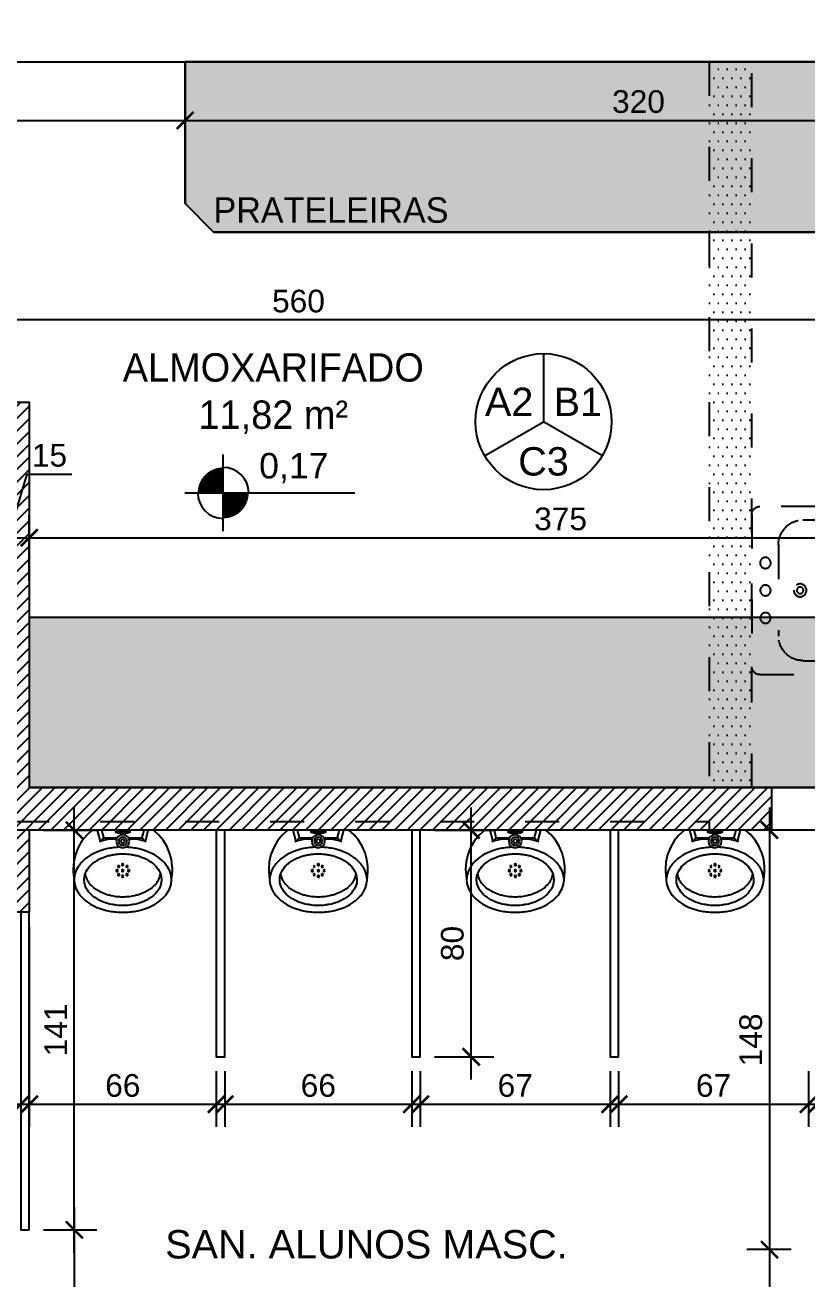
# Model space of a CAD drawing. Header units: millimetres. Extents: x 175 to 8625, y 306 to 3276.
# Drawn here: x 6196.6 to 6472.6, y 1021.3 to 1463.6 of the extents above; entities that cross this region are included whole.
import ezdxf
from ezdxf.enums import TextEntityAlignment as Align

# ---------------------------------------------------------------- set-up
doc = ezdxf.new("R2010")
doc.units = ezdxf.units.MM
doc.linetypes.add('ACAD_ISO03W100', pattern=[30, 12, -18])
doc.linetypes.add('MICTÓRIO - PLANTA$0$CONTINU', pattern=[0])
for name, color, linetype in [('construir', 10, 'Continuous'), ('COTA', 8, 'Continuous'), ('demolir', 40, 'ACAD_ISO03W100'), ('HACHURA', 8, 'Continuous'), ('LAYOUT', 7, 'Continuous'), ('LEGENDA', 7, 'Continuous'), ('PAREDE', 5, 'Continuous'), ('Texto', 7, 'Continuous')]:
    doc.layers.add(name, color=color, linetype=linetype)
doc.styles.add('ARIAL', font='Arial.ttf')
doc.dimstyles.new('COTA 50', dxfattribs={"dimscale": 0.5, "dimtxt": 16, "dimasz": 12, "dimexe": 16, "dimexo": 10, "dimgap": 5, "dimtad": 1, "dimrnd": 0.5, "dimtxsty": 'ARIAL', "dimblk": 'ARCHTICK', "dimcen": 2.5, "dimdle": 16, "dimclrd": 8, "dimclre": 8, "dimclrt": 7, "dimadec": 0, "dimazin": 0, "dimtfac": 1, "dimtmove": 1, "dimatfit": 3, "dimfxl": 1, "dimarcsym": 0})

# ---------------------------------------------------------------- blocks, each defined once
blk = doc.blocks.new('PIA15')
for p, q in [((-26.85, 4.15), (-26.85, 23.72)), ((-24.05, 26.52), (29.7, 26.52)), ((32.5, 23.72), (32.5, 4.15)), ((-13.24, 17.14), (18.89, 17.14)), ((-22.03, 8.58), (-22.03, 8.58)), ((-22.03, 4.23), (-22.03, 8.58)), ((27.6, 8.58), (27.6, 4.23))]:
    blk.add_line(p, q)
blk.add_lwpolyline([(-26.85, 4.15, 0.194066), (-17.81, -16.14, 0.194066), (2.78, -24.48, 0.194406), (23.43, -16.17, 0.194406), (32.5, 4.15)], format="xyb")
for centre, radius in [((-6.9, 21.72), 1.91), ((2.78, 21.72), 1.87), ((12.51, 21.72), 1.87), ((2.75, 9.48), 2.25), ((2.75, 9.48), 1.16)]:
    blk.add_circle(centre, radius)
for centre, radius, start, end in [((-24.05, 23.72), 2.8, 90, 180), ((29.7, 23.72), 2.8, 0, 90), ((-13.36, 8.47), 8.67, 89.1871, 179.2714), ((18.86, 8.47), 8.67, 0.7286, 90.8129), ((2.78, 5.26), 24.84, 182.3832, 226.1916), ((2.78, 5.26), 24.84, 313.8084, 357.6168), ((2.78, 5.26), 24.84, 226.1916, 270), ((2.78, 5.26), 24.84, 270, 313.8084)]:
    blk.add_arc(centre, radius, start, end)
blk = doc.blocks.new('_ArchTick')
at = {"layer": 'Texto', "color": 0, "const_width": 0.15}
blk.add_lwpolyline([(-0.5, -0.5), (0.5, 0.5)], dxfattribs=at)
blk = doc.blocks.new('*D51')
at = {"layer": 'COTA', "color": 8, "lineweight": -2, "transparency": 16777216}
for p, q in [((6573.13, 1385.6), (6573.13, 1351.6)), ((6013.13, 1364.6), (6013.13, 1351.6)), ((6581.13, 1359.6), (6005.13, 1359.6))]:
    blk.add_line(p, q, dxfattribs=at)
at = {"layer": 'Defpoints', "color": 0, "lineweight": -3, "transparency": 16777216}
for p in [(6573.13, 1390.6), (6013.13, 1369.6), (6013.13, 1359.6)]:
    blk.add_point(p, dxfattribs=at)
at = {"layer": 'COTA', "color": 8, "lineweight": -2, "transparency": 16777216, "xscale": 6, "yscale": 6, "zscale": 6, "rotation": 180}
blk.add_blockref('_ArchTick', (6013.13, 1359.6), dxfattribs=at)
at = {"layer": 'COTA', "color": 8, "lineweight": -2, "transparency": 16777216, "xscale": 6, "yscale": 6, "zscale": 6}
blk.add_blockref('_ArchTick', (6573.13, 1359.6), dxfattribs=at)
at = {"layer": 'COTA', "color": 7, "lineweight": -2, "transparency": 16777216, "insert": (6293.13, 1366.19), "char_height": 8, "attachment_point": 5, "style": 'ARIAL'}
blk.add_mtext('560', dxfattribs=at)
blk = doc.blocks.new('*D55')
at = {"layer": 'COTA', "color": 8, "lineweight": -2, "transparency": 16777216}
for p, q in [((5933.13, 1090.6), (5933.13, 1074.88)), ((6195.13, 1090.6), (6195.13, 1074.88)), ((5925.13, 1082.88), (6203.13, 1082.88))]:
    blk.add_line(p, q, dxfattribs=at)
at = {"layer": 'Defpoints', "color": 0, "lineweight": -3, "transparency": 16777216}
for p in [(5933.13, 1095.6), (6195.13, 1095.6), (6195.13, 1082.88)]:
    blk.add_point(p, dxfattribs=at)
at = {"layer": 'COTA', "color": 8, "lineweight": -2, "transparency": 16777216, "xscale": 6, "yscale": 6, "zscale": 6, "rotation": 180}
blk.add_blockref('_ArchTick', (5933.13, 1082.88), dxfattribs=at)
at = {"layer": 'COTA', "color": 8, "lineweight": -2, "transparency": 16777216, "xscale": 6, "yscale": 6, "zscale": 6}
blk.add_blockref('_ArchTick', (6195.13, 1082.88), dxfattribs=at)
at = {"layer": 'COTA', "color": 7, "lineweight": -2, "transparency": 16777216, "insert": (6064.13, 1089.47), "char_height": 8, "attachment_point": 5, "style": 'ARIAL'}
blk.add_mtext('262', dxfattribs=at)
blk = doc.blocks.new('*D57')
at = {"layer": 'COTA', "color": 8, "lineweight": -2, "transparency": 16777216}
for p, q in [((6214, 1030.6), (6214, 1187.6)), ((6203.13, 1179.6), (6222, 1179.6)), ((6203.13, 1038.6), (6222, 1038.6))]:
    blk.add_line(p, q, dxfattribs=at)
at = {"layer": 'Defpoints', "color": 0, "lineweight": -3, "transparency": 16777216}
for p in [(6198.13, 1179.6), (6214, 1179.6), (6198.13, 1038.6)]:
    blk.add_point(p, dxfattribs=at)
at = {"layer": 'COTA', "color": 8, "lineweight": -2, "transparency": 16777216, "xscale": 6, "yscale": 6, "zscale": 6}
for p, rotation in [((6214, 1179.6), 90), ((6214, 1038.6), 270)]:
    blk.add_blockref('_ArchTick', p, dxfattribs=dict(at, rotation=rotation))
at = {"layer": 'COTA', "color": 7, "lineweight": -2, "transparency": 16777216, "insert": (6207.48, 1109.1), "char_height": 8, "attachment_point": 5, "rotation": 90, "style": 'ARIAL'}
blk.add_mtext('141', dxfattribs=at)
blk = doc.blocks.new('*D58')
at = {"layer": 'COTA', "color": 8, "lineweight": -2, "transparency": 16777216}
for p, q in [((6214, 1046.6), (6214, 930.6)), ((6203.13, 1038.6), (6222, 1038.6)), ((6209, 938.6), (6206, 938.6))]:
    blk.add_line(p, q, dxfattribs=at)
at = {"layer": 'Defpoints', "color": 0, "lineweight": -3, "transparency": 16777216}
for p in [(6198.13, 1038.6), (6214, 938.6), (6214, 938.6)]:
    blk.add_point(p, dxfattribs=at)
at = {"layer": 'COTA', "color": 8, "lineweight": -2, "transparency": 16777216, "xscale": 6, "yscale": 6, "zscale": 6}
for p, rotation in [((6214, 1038.6), 90), ((6214, 938.6), 270)]:
    blk.add_blockref('_ArchTick', p, dxfattribs=dict(at, rotation=rotation))
at = {"layer": 'COTA', "color": 7, "lineweight": -2, "transparency": 16777216, "insert": (6207.42, 988.6), "char_height": 8, "attachment_point": 5, "rotation": 90, "style": 'ARIAL'}
blk.add_mtext('100', dxfattribs=at)
blk = doc.blocks.new('*D64')
at = {"layer": 'COTA', "color": 8, "lineweight": -2, "transparency": 16777216}
for p, q in [((6198.13, 1145.6), (6198.13, 1074.88)), ((6264.13, 1094.6), (6264.13, 1074.88)), ((6190.13, 1082.88), (6272.13, 1082.88))]:
    blk.add_line(p, q, dxfattribs=at)
at = {"layer": 'Defpoints', "color": 0, "lineweight": -3, "transparency": 16777216}
for p in [(6198.13, 1150.6), (6264.13, 1099.6), (6264.13, 1082.88)]:
    blk.add_point(p, dxfattribs=at)
at = {"layer": 'COTA', "color": 8, "lineweight": -2, "transparency": 16777216, "xscale": 6, "yscale": 6, "zscale": 6, "rotation": 180}
blk.add_blockref('_ArchTick', (6198.13, 1082.88), dxfattribs=at)
at = {"layer": 'COTA', "color": 8, "lineweight": -2, "transparency": 16777216, "xscale": 6, "yscale": 6, "zscale": 6}
blk.add_blockref('_ArchTick', (6264.13, 1082.88), dxfattribs=at)
at = {"layer": 'COTA', "color": 7, "lineweight": -2, "transparency": 16777216, "insert": (6231.13, 1089.47), "char_height": 8, "attachment_point": 5, "style": 'ARIAL'}
blk.add_mtext('66', dxfattribs=at)
blk = doc.blocks.new('*D65')
at = {"layer": 'COTA', "color": 8, "lineweight": -2, "transparency": 16777216}
for p, q in [((6267.13, 1094.6), (6267.13, 1074.88)), ((6333.13, 1094.6), (6333.13, 1074.88)), ((6259.13, 1082.88), (6341.13, 1082.88))]:
    blk.add_line(p, q, dxfattribs=at)
at = {"layer": 'Defpoints', "color": 0, "lineweight": -3, "transparency": 16777216}
for p in [(6267.13, 1099.6), (6333.13, 1099.6), (6333.13, 1082.88)]:
    blk.add_point(p, dxfattribs=at)
at = {"layer": 'COTA', "color": 8, "lineweight": -2, "transparency": 16777216, "xscale": 6, "yscale": 6, "zscale": 6, "rotation": 180}
blk.add_blockref('_ArchTick', (6267.13, 1082.88), dxfattribs=at)
at = {"layer": 'COTA', "color": 8, "lineweight": -2, "transparency": 16777216, "xscale": 6, "yscale": 6, "zscale": 6}
blk.add_blockref('_ArchTick', (6333.13, 1082.88), dxfattribs=at)
at = {"layer": 'COTA', "color": 7, "lineweight": -2, "transparency": 16777216, "insert": (6300.13, 1089.47), "char_height": 8, "attachment_point": 5, "style": 'ARIAL'}
blk.add_mtext('66', dxfattribs=at)
blk = doc.blocks.new('*D66')
at = {"layer": 'COTA', "color": 8, "lineweight": -2, "transparency": 16777216}
for p, q in [((6406.13, 1094.6), (6406.13, 1074.88)), ((6473.13, 1094.6), (6473.13, 1074.88)), ((6398.13, 1082.88), (6481.13, 1082.88))]:
    blk.add_line(p, q, dxfattribs=at)
at = {"layer": 'Defpoints', "color": 0, "lineweight": -3, "transparency": 16777216}
for p in [(6406.13, 1099.6), (6473.13, 1099.6), (6473.13, 1082.88)]:
    blk.add_point(p, dxfattribs=at)
at = {"layer": 'COTA', "color": 8, "lineweight": -2, "transparency": 16777216, "xscale": 6, "yscale": 6, "zscale": 6, "rotation": 180}
blk.add_blockref('_ArchTick', (6406.13, 1082.88), dxfattribs=at)
at = {"layer": 'COTA', "color": 8, "lineweight": -2, "transparency": 16777216, "xscale": 6, "yscale": 6, "zscale": 6}
blk.add_blockref('_ArchTick', (6473.13, 1082.88), dxfattribs=at)
at = {"layer": 'COTA', "color": 7, "lineweight": -2, "transparency": 16777216, "insert": (6439.63, 1089.47), "char_height": 8, "attachment_point": 5, "style": 'ARIAL'}
blk.add_mtext('67', dxfattribs=at)
blk = doc.blocks.new('*D67')
at = {"layer": 'COTA', "color": 8, "lineweight": -2, "transparency": 16777216}
for p, q in [((6476.13, 1102.1), (6476.13, 1074.88)), ((6573.13, 1102.1), (6573.13, 1074.88)), ((6468.13, 1082.88), (6581.13, 1082.88))]:
    blk.add_line(p, q, dxfattribs=at)
at = {"layer": 'Defpoints', "color": 0, "lineweight": -3, "transparency": 16777216}
for p in [(6476.13, 1107.1), (6573.13, 1107.1), (6573.13, 1082.88)]:
    blk.add_point(p, dxfattribs=at)
at = {"layer": 'COTA', "color": 8, "lineweight": -2, "transparency": 16777216, "xscale": 6, "yscale": 6, "zscale": 6, "rotation": 180}
blk.add_blockref('_ArchTick', (6476.13, 1082.88), dxfattribs=at)
at = {"layer": 'COTA', "color": 8, "lineweight": -2, "transparency": 16777216, "xscale": 6, "yscale": 6, "zscale": 6}
blk.add_blockref('_ArchTick', (6573.13, 1082.88), dxfattribs=at)
at = {"layer": 'COTA', "color": 7, "lineweight": -2, "transparency": 16777216, "insert": (6510.05, 1089.47), "char_height": 8, "attachment_point": 5, "style": 'ARIAL'}
blk.add_mtext('97', dxfattribs=at)
blk = doc.blocks.new('A$C1DFB60F3')
at = {"layer": 'Texto', "color": 0, "linetype": 'ByBlock'}
for p, q in [((0, -13.5), (0, 13.5)), ((-13.5, 0), (46.5, 0))]:
    blk.add_line(p, q, dxfattribs=at)
at = {"layer": 'Texto', "color": 0, "linetype": 'ByBlock', "const_width": 9}
for points in [[(-4.5, 0, -0.414214), (0, 4.5, -0.618034)], [(0, -4.5, 0.414214), (4.5, 0, 0.618034)]]:
    blk.add_lwpolyline(points, format="xyb", dxfattribs=at)
at = {"layer": 'Texto', "color": 0, "linetype": 'ByBlock'}
for start, end in [(0, 90), (180, 270)]:
    blk.add_arc((0, 0), 9, start, end, dxfattribs=at)
at = {"layer": 'Texto', "color": 0, "linetype": 'ByBlock', "style": 'ARIAL'}
blk.add_attdef('0,00', (12.7, 5.1), '', height=9, dxfattribs=at)
blk = doc.blocks.new('PIZZA')
at = {"layer": 'Texto'}
for points in [[(0, 12), (0, 0)], [(-10.39, -6), (0, 0)], [(10.39, -6), (0, 0)]]:
    blk.add_lwpolyline(points, dxfattribs=at)
blk.add_circle((0, 0), 12, dxfattribs=at)
at = {"layer": 'Texto', "style": 'ARIAL'}
for tag, p in [('A1', (-6.06, 3.5)), ('B1', (6.06, 3.5)), ('C1', (0, -7))]:
    blk.add_attdef(tag, text='', height=5, dxfattribs=at).set_placement(p, align=Align.MIDDLE_CENTER)
blk = doc.blocks.new('*D196')
at = {"layer": 'COTA', "color": 8, "lineweight": -2, "transparency": 16777216}
for p, q in [((6013.13, 1445.6), (6013.13, 1421.98)), ((6253.13, 1445.6), (6253.13, 1421.98)), ((6005.13, 1429.98), (6261.13, 1429.98))]:
    blk.add_line(p, q, dxfattribs=at)
at = {"layer": 'Defpoints', "color": 0, "lineweight": -3, "transparency": 16777216}
for p in [(6013.13, 1450.6), (6253.13, 1450.6), (6253.13, 1429.98)]:
    blk.add_point(p, dxfattribs=at)
at = {"layer": 'COTA', "color": 8, "lineweight": -2, "transparency": 16777216, "xscale": 6, "yscale": 6, "zscale": 6, "rotation": 180}
blk.add_blockref('_ArchTick', (6013.13, 1429.98), dxfattribs=at)
at = {"layer": 'COTA', "color": 8, "lineweight": -2, "transparency": 16777216, "xscale": 6, "yscale": 6, "zscale": 6}
blk.add_blockref('_ArchTick', (6253.13, 1429.98), dxfattribs=at)
at = {"layer": 'COTA', "color": 7, "lineweight": -2, "transparency": 16777216, "insert": (6133.13, 1436.56), "char_height": 8, "attachment_point": 5, "style": 'ARIAL'}
blk.add_mtext('240', dxfattribs=at)
blk = doc.blocks.new('*D197')
at = {"layer": 'COTA', "color": 8, "lineweight": -2, "transparency": 16777216}
for p, q in [((6253.13, 1445.6), (6253.13, 1421.98)), ((6245.13, 1429.98), (6581.13, 1429.98)), ((6573.13, 1430.6), (6573.13, 1421.98))]:
    blk.add_line(p, q, dxfattribs=at)
at = {"layer": 'Defpoints', "color": 0, "lineweight": -3, "transparency": 16777216}
for p in [(6253.13, 1450.6), (6573.13, 1435.6), (6573.13, 1429.98)]:
    blk.add_point(p, dxfattribs=at)
at = {"layer": 'COTA', "color": 8, "lineweight": -2, "transparency": 16777216, "xscale": 6, "yscale": 6, "zscale": 6, "rotation": 180}
blk.add_blockref('_ArchTick', (6253.13, 1429.98), dxfattribs=at)
at = {"layer": 'COTA', "color": 8, "lineweight": -2, "transparency": 16777216, "xscale": 6, "yscale": 6, "zscale": 6}
blk.add_blockref('_ArchTick', (6573.13, 1429.98), dxfattribs=at)
at = {"layer": 'COTA', "color": 7, "lineweight": -2, "transparency": 16777216, "insert": (6413.13, 1436.57), "char_height": 8, "attachment_point": 5, "style": 'ARIAL'}
blk.add_mtext('320', dxfattribs=at)
blk = doc.blocks.new('*D201')
at = {"layer": 'COTA', "color": 8, "lineweight": -2, "transparency": 16777216}
for p, q in [((6190.63, 1282.76), (6197.36, 1305.18)), ((6197.36, 1305.18), (6213.13, 1305.18)), ((6198.13, 1267.6), (6198.13, 1290.76)), ((6175.13, 1282.76), (6206.13, 1282.76)), ((6183.13, 1278.77), (6183.13, 1274.76))]:
    blk.add_line(p, q, dxfattribs=at)
at = {"layer": 'Defpoints', "color": 0, "lineweight": -3, "transparency": 16777216}
for p in [(6183.13, 1283.77), (6198.13, 1282.76), (6198.13, 1262.6)]:
    blk.add_point(p, dxfattribs=at)
at = {"layer": 'COTA', "color": 8, "lineweight": -2, "transparency": 16777216, "xscale": 6, "yscale": 6, "zscale": 6, "rotation": 180}
blk.add_blockref('_ArchTick', (6183.13, 1282.76), dxfattribs=at)
at = {"layer": 'COTA', "color": 8, "lineweight": -2, "transparency": 16777216, "xscale": 6, "yscale": 6, "zscale": 6}
blk.add_blockref('_ArchTick', (6198.13, 1282.76), dxfattribs=at)
at = {"layer": 'COTA', "color": 7, "lineweight": -2, "transparency": 16777216, "insert": (6205.24, 1311.77), "char_height": 8, "attachment_point": 5, "style": 'ARIAL'}
blk.add_mtext('15', dxfattribs=at)
blk = doc.blocks.new('*D202')
at = {"layer": 'COTA', "color": 8, "lineweight": -2, "transparency": 16777216}
for p, q in [((6198.13, 1267.6), (6198.13, 1290.76)), ((6573.13, 1277.57), (6573.13, 1290.76)), ((6190.13, 1282.76), (6581.13, 1282.76))]:
    blk.add_line(p, q, dxfattribs=at)
at = {"layer": 'Defpoints', "color": 0, "lineweight": -3, "transparency": 16777216}
for p in [(6573.13, 1282.76), (6573.13, 1272.57), (6198.13, 1262.6)]:
    blk.add_point(p, dxfattribs=at)
at = {"layer": 'COTA', "color": 8, "lineweight": -2, "transparency": 16777216, "xscale": 6, "yscale": 6, "zscale": 6, "rotation": 180}
blk.add_blockref('_ArchTick', (6198.13, 1282.76), dxfattribs=at)
at = {"layer": 'COTA', "color": 8, "lineweight": -2, "transparency": 16777216, "xscale": 6, "yscale": 6, "zscale": 6}
blk.add_blockref('_ArchTick', (6573.13, 1282.76), dxfattribs=at)
at = {"layer": 'COTA', "color": 7, "lineweight": -2, "transparency": 16777216, "insert": (6385.63, 1289.35), "char_height": 8, "attachment_point": 5, "style": 'ARIAL'}
blk.add_mtext('375', dxfattribs=at)
blk = doc.blocks.new('*D210')
at = {"layer": 'COTA', "color": 8, "lineweight": -2, "transparency": 16777216}
for p, q in [((6354.06, 1091.6), (6354.06, 1187.6)), ((6341.15, 1179.6), (6362.06, 1179.6)), ((6341.15, 1099.6), (6362.06, 1099.6))]:
    blk.add_line(p, q, dxfattribs=at)
at = {"layer": 'Defpoints', "color": 0, "lineweight": -3, "transparency": 16777216}
for p in [(6336.15, 1179.6), (6354.06, 1179.6), (6336.15, 1099.6)]:
    blk.add_point(p, dxfattribs=at)
at = {"layer": 'COTA', "color": 8, "lineweight": -2, "transparency": 16777216, "xscale": 6, "yscale": 6, "zscale": 6}
for p, rotation in [((6354.06, 1179.6), 90), ((6354.06, 1099.6), 270)]:
    blk.add_blockref('_ArchTick', p, dxfattribs=dict(at, rotation=rotation))
at = {"layer": 'COTA', "color": 7, "lineweight": -2, "transparency": 16777216, "insert": (6347.47, 1139.6), "char_height": 8, "attachment_point": 5, "rotation": 90, "style": 'ARIAL'}
blk.add_mtext('80', dxfattribs=at)
blk = doc.blocks.new('*D211')
at = {"layer": 'COTA', "color": 8, "lineweight": -2, "transparency": 16777216}
for p, q in [((6459.36, 1187.6), (6459.36, 1023.6)), ((6467.03, 1179.6), (6451.36, 1179.6)), ((6467.03, 1031.6), (6451.36, 1031.6))]:
    blk.add_line(p, q, dxfattribs=at)
at = {"layer": 'Defpoints', "color": 0, "lineweight": -3, "transparency": 16777216}
for p in [(6472.03, 1179.6), (6459.36, 1031.6), (6472.03, 1031.6)]:
    blk.add_point(p, dxfattribs=at)
at = {"layer": 'COTA', "color": 8, "lineweight": -2, "transparency": 16777216, "xscale": 6, "yscale": 6, "zscale": 6}
for p, rotation in [((6459.36, 1179.6), 90), ((6459.36, 1031.6), 270)]:
    blk.add_blockref('_ArchTick', p, dxfattribs=dict(at, rotation=rotation))
at = {"layer": 'COTA', "color": 7, "lineweight": -2, "transparency": 16777216, "insert": (6452.78, 1105.6), "char_height": 8, "attachment_point": 5, "rotation": 90, "style": 'ARIAL'}
blk.add_mtext('148', dxfattribs=at)
blk = doc.blocks.new('*D212')
at = {"layer": 'COTA', "color": 8, "lineweight": -2, "transparency": 16777216}
for p, q in [((6459.36, 1039.6), (6459.36, 930.6)), ((6467.03, 1031.6), (6451.36, 1031.6)), ((6454.36, 938.6), (6451.36, 938.6))]:
    blk.add_line(p, q, dxfattribs=at)
at = {"layer": 'Defpoints', "color": 0, "lineweight": -3, "transparency": 16777216}
for p in [(6472.03, 1031.6), (6459.36, 938.6), (6459.36, 938.6)]:
    blk.add_point(p, dxfattribs=at)
at = {"layer": 'COTA', "color": 8, "lineweight": -2, "transparency": 16777216, "xscale": 6, "yscale": 6, "zscale": 6}
for p, rotation in [((6459.36, 1031.6), 90), ((6459.36, 938.6), 270)]:
    blk.add_blockref('_ArchTick', p, dxfattribs=dict(at, rotation=rotation))
at = {"layer": 'COTA', "color": 7, "lineweight": -2, "transparency": 16777216, "insert": (6452.78, 985.1), "char_height": 8, "attachment_point": 5, "rotation": 90, "style": 'ARIAL'}
blk.add_mtext('93', dxfattribs=at)
blk = doc.blocks.new('MICTÓRIO - PLANTA')
at = {"linetype": 'MICTÓRIO - PLANTA$0$CONTINU'}
blk.add_lwpolyline([(15.75, 6.12), (16.72, 8.58), (17.32, 11.16), (17.52, 13.8), (17.51, 14.18), (17.48, 14.56), (17.09, 18.84), (16.54, 20.61), (15.79, 22.03, 0.029425), (15.09, 23.02), (14.68, 23.47), (13.98, 24.17), (13.24, 24.82), (12.46, 25.42), (11.39, 26.11), (10.28, 26.72), (9.12, 27.25), (8.03, 27.66), (6.91, 28.03), (5.78, 28.33, 0.020461), (3.56, 28.75, 0.015735), (2.45, 28.88, 0.017734), (0, 29, 0.017734), (-2.45, 28.88, 0.015737), (-3.56, 28.75, 0.02046), (-5.78, 28.33), (-6.91, 28.03), (-8.03, 27.66), (-9.12, 27.25), (-10.28, 26.72), (-11.39, 26.11), (-12.46, 25.42), (-13.24, 24.82), (-13.98, 24.17), (-14.68, 23.47), (-15.09, 23.02, 0.029412), (-15.79, 22.03), (-16.54, 20.61), (-17.02, 19.08), (-17.22, 17.5), (-17.48, 14.56, 0.025489), (-17.52, 13.7, 0.025506), (-17.46, 12.84), (-17.18, 10.37), (-16.52, 7.98), (-15.53, 5.69), (-14.22, 3.58), (-12.64, 1.67), (-10.79, 0), (10.79, 0), (12.75, 1.78), (14.41, 3.84)], format="xyb", close=True, dxfattribs=at)
for points in [[(-3.89, 26.23, -0.015078), (-2.41, 26.47), (-1.67, 26.54)], [(-1.67, 26.54, -0.012772), (-0.56, 26.6)], [(0.56, 26.6, -0.012771), (1.67, 26.54)], [(1.67, 26.54), (2.41, 26.47, -0.015079), (3.89, 26.23)], [(-6.11, 25.64, -0.018626), (-4.64, 26.07), (-3.89, 26.23)], [(-5.54, 22.8, -0.016259), (-4.07, 23.18), (-3.33, 23.33)], [(-3.33, 23.33, -0.015642), (-2.22, 23.49)], [(-2.22, 23.49, -0.013175), (-1.11, 23.58)], [(-1.11, 23.58, -0.014052), (0, 23.61)], [(0, 23.61, -0.014052), (1.11, 23.58)], [(1.11, 23.58, -0.013175), (2.22, 23.49)], [(2.22, 23.49, -0.015643), (3.33, 23.33)], [(3.33, 23.33), (4.07, 23.18, -0.016262), (5.54, 22.8)], [(3.89, 26.23), (4.64, 26.07, -0.018626), (6.11, 25.64)], [(10.56, 23.26), (10.95, 22.93, -0.020792), (11.67, 22.21)], [(-12.78, 20.67), (-12.47, 21.1, 0.021616), (-11.83, 21.93)], [(-12.75, 17.12, -0.050002), (-12.2, 18.19)], [(-12.2, 18.19, -0.02971), (-11.49, 19.15), (-11.09, 19.59)], [(11.09, 19.59), (11.49, 19.15, -0.029703), (12.2, 18.19)], [(12.2, 18.19, -0.04999), (12.75, 17.12)], [(-15.79, 12.96, 0.029418), (-15.09, 11.97), (-14.68, 11.52)], [(-10.56, 11.73), (-10.95, 12.06, -0.02081), (-11.67, 12.78)], [(-3.89, 8.76), (-4.64, 8.92, -0.018631), (-6.11, 9.35)], [(6.11, 9.35, -0.018631), (4.64, 8.92), (3.89, 8.76)], [(11.67, 12.78, -0.020792), (10.95, 12.06), (10.56, 11.73)], [(14.68, 11.52), (15.09, 11.97, 0.029431), (15.79, 12.96)], [(-5.78, 6.66, 0.020455), (-3.56, 6.24)], [(-1.67, 8.45), (-2.41, 8.52, -0.015079), (-3.89, 8.76)], [(-3.56, 6.24, 0.015739), (-2.45, 6.11)], [(-2.45, 6.11, 0.010834), (-0.96, 6.02)], [(-0.56, 8.39, -0.013893), (-1.67, 8.45)], [(0, 4.62, 1), (0, 3.23)], [(0, 3.23, 1), (0, 4.62)], [(1.67, 8.45, -0.013893), (0.56, 8.39)], [(0.96, 6.02, 0.010835), (2.45, 6.11)], [(3.89, 8.76, -0.01508), (2.41, 8.52), (1.67, 8.45)], [(2.45, 6.11, 0.015738), (3.56, 6.24)], [(3.56, 6.24, 0.020456), (5.78, 6.66)], [(-7.27, 3.53, 0.103805), (-7.65, 3.87)], [(-7.06, 3.07, 0.103794), (-7.27, 3.53)], [(-7.06, 3.07, 0.171066), (-6.91, 2.83)], [(-6.91, 2.83, 0.171026), (-6.66, 2.74)], [(-6.74, 2.71, 0.16594), (-6.8, 2.62)], [(-6.66, 2.74, 0.165884), (-6.74, 2.71)], [(6.64, 2.74, 0.171026), (6.91, 2.83)], [(6.74, 2.71, 0.165857), (6.64, 2.74)], [(6.8, 2.62, 0.16918), (6.74, 2.71)], [(6.91, 2.83, 0.171059), (7.06, 3.07)], [(7.27, 3.53, 0.103814), (7.06, 3.07)], [(7.65, 3.87, 0.103795), (7.27, 3.53)]]:
    blk.add_lwpolyline(points, format="xyb", dxfattribs=at)
for points in [[(-0.56, 26.6), (0, 26.61)], [(0, 26.61), (0.56, 26.6)], [(-11.83, 21.93), (-11.67, 22.21)], [(-11.67, 22.21), (-11.34, 22.6), (-10.96, 22.94), (-10.56, 23.26)], [(-10.56, 23.26), (-9.84, 23.79), (-9.1, 24.27), (-8.33, 24.71)], [(-8.87, 21.33), (-7.8, 21.91), (-6.69, 22.4), (-5.54, 22.8)], [(-8.33, 24.71), (-7.61, 25.06), (-6.87, 25.37), (-6.11, 25.64)], [(5.54, 22.8), (6.69, 22.4), (7.8, 21.91), (8.87, 21.33)], [(6.11, 25.64), (6.87, 25.37), (7.61, 25.06), (8.33, 24.71)], [(8.33, 24.71), (9.11, 24.28), (9.85, 23.79), (10.56, 23.26)], [(11.67, 22.21), (12.08, 21.73), (12.44, 21.21), (12.78, 20.67)], [(-13.63, 17.49), (-13.55, 18.61), (-13.27, 19.68), (-12.78, 20.67)], [(-11.09, 19.59), (-10.4, 20.24), (-9.66, 20.82), (-8.87, 21.33)], [(8.87, 21.33), (9.66, 20.82), (10.4, 20.24), (11.09, 19.59)], [(12.78, 20.67), (13.25, 19.67), (13.54, 18.6), (13.63, 17.49)], [(-17.22, 17.5), (-17.02, 15.91), (-16.54, 14.38), (-15.79, 12.96)], [(-12.78, 14.32), (-13.25, 15.32), (-13.53, 16.39), (-13.63, 17.49)], [(-13.2, 15.2), (-13.12, 15.85), (-12.97, 16.49), (-12.75, 17.12)], [(-11.67, 12.78), (-12.08, 13.26), (-12.44, 13.78), (-12.78, 14.32)], [(-2.07, 14.62), (-2.23, 14.58), (-2.35, 14.46), (-2.4, 14.29)], [(-2.4, 14.29), (-2.35, 14.13), (-2.23, 14.01), (-2.07, 13.96)], [(-1.74, 14.29), (-1.78, 14.46), (-1.9, 14.58), (-2.07, 14.62)], [(-2.07, 13.96), (-1.9, 14.01), (-1.78, 14.13), (-1.74, 14.29)], [(-1.46, 16.08), (-1.63, 16.04), (-1.75, 15.92), (-1.79, 15.75)], [(-1.79, 15.75), (-1.75, 15.59), (-1.63, 15.47), (-1.46, 15.42)], [(-1.13, 15.75), (-1.18, 15.92), (-1.29, 16.04), (-1.46, 16.08)], [(-1.46, 15.42), (-1.29, 15.47), (-1.18, 15.59), (-1.13, 15.75)], [(0, 16.69), (-0.17, 16.64), (-0.29, 16.52), (-0.33, 16.36)], [(-0.33, 16.36), (-0.29, 16.19), (-0.17, 16.07), (0, 16.03)], [(0, 14.62), (-0.17, 14.58), (-0.29, 14.46), (-0.33, 14.29)], [(-0.33, 14.29), (-0.29, 14.13), (-0.17, 14.01), (0, 13.96)], [(0.33, 16.36), (0.29, 16.52), (0.17, 16.64), (0, 16.69)], [(0, 16.03), (0.17, 16.07), (0.29, 16.19), (0.33, 16.36)], [(0.33, 14.29), (0.29, 14.46), (0.17, 14.58), (0, 14.62)], [(0, 13.96), (0.17, 14.01), (0.29, 14.13), (0.33, 14.29)], [(1.46, 16.08), (1.29, 16.04), (1.18, 15.92), (1.13, 15.75)], [(1.13, 15.75), (1.18, 15.59), (1.29, 15.47), (1.46, 15.42)], [(1.79, 15.75), (1.75, 15.92), (1.63, 16.04), (1.46, 16.08)], [(1.46, 15.42), (1.63, 15.47), (1.75, 15.59), (1.79, 15.75)], [(2.07, 14.62), (1.9, 14.58), (1.78, 14.46), (1.74, 14.29)], [(1.74, 14.29), (1.78, 14.13), (1.9, 14.01), (2.07, 13.96)], [(2.4, 14.29), (2.35, 14.46), (2.23, 14.58), (2.07, 14.62)], [(2.07, 13.96), (2.23, 14.01), (2.35, 14.13), (2.4, 14.29)], [(12.78, 14.32), (12.44, 13.78), (12.08, 13.26), (11.67, 12.78)], [(12.75, 17.12), (12.97, 16.49), (13.12, 15.85), (13.2, 15.2)], [(13.63, 17.49), (13.54, 16.39), (13.25, 15.32), (12.78, 14.32)], [(15.79, 12.96), (16.54, 14.38), (17.02, 15.91), (17.22, 17.5)], [(-14.68, 11.52), (-13.98, 10.82), (-13.24, 10.17), (-12.46, 9.57)], [(-12.46, 9.57), (-11.39, 8.88), (-10.28, 8.27), (-9.12, 7.74)], [(-8.33, 10.28), (-9.11, 10.71), (-9.85, 11.2), (-10.56, 11.73)], [(-6.11, 9.35), (-6.87, 9.62), (-7.61, 9.93), (-8.33, 10.28)], [(-1.46, 13.16), (-1.63, 13.12), (-1.75, 13), (-1.79, 12.83)], [(-1.79, 12.83), (-1.75, 12.67), (-1.63, 12.55), (-1.46, 12.5)], [(-1.13, 12.83), (-1.18, 13), (-1.29, 13.12), (-1.46, 13.16)], [(-1.46, 12.5), (-1.29, 12.55), (-1.18, 12.67), (-1.13, 12.83)], [(0, 12.56), (-0.17, 12.51), (-0.29, 12.39), (-0.33, 12.23)], [(-0.33, 12.23), (-0.29, 12.06), (-0.17, 11.94), (0, 11.9)], [(0.33, 12.23), (0.29, 12.39), (0.17, 12.51), (0, 12.56)], [(0, 11.9), (0.17, 11.94), (0.29, 12.06), (0.33, 12.23)], [(1.46, 13.16), (1.29, 13.12), (1.18, 13), (1.13, 12.83)], [(1.13, 12.83), (1.18, 12.67), (1.29, 12.55), (1.46, 12.5)], [(1.79, 12.83), (1.75, 13), (1.63, 13.12), (1.46, 13.16)], [(1.46, 12.5), (1.63, 12.55), (1.75, 12.67), (1.79, 12.83)], [(8.33, 10.28), (7.61, 9.93), (6.87, 9.62), (6.11, 9.35)], [(10.56, 11.73), (9.85, 11.2), (9.11, 10.71), (8.33, 10.28)], [(9.12, 7.74), (10.28, 8.27), (11.39, 8.88), (12.46, 9.57)], [(12.46, 9.57), (13.24, 10.17), (13.98, 10.82), (14.68, 11.52)], [(-9.12, 7.74), (-8.03, 7.33), (-6.91, 6.96), (-5.78, 6.66)], [(0, 6.24), (-0.9, 6.06), (-1.64, 5.56), (-2.13, 4.83), (-2.31, 3.92)], [(0, 5.41), (-0.75, 5.21), (-1.28, 4.68), (-1.49, 3.92)], [(0, 8.38), (-0.56, 8.39)], [(0.56, 8.39), (0, 8.38)], [(2.31, 3.92), (2.13, 4.83), (1.64, 5.56), (0.9, 6.06), (0, 6.24)], [(1.49, 3.92), (1.28, 4.68), (0.75, 5.21), (0, 5.41)], [(5.78, 6.66), (6.91, 6.96), (8.03, 7.33), (9.12, 7.74)], [(-7.96, 3.99), (-9, 0)], [(-8.28, 4.09), (-7.3, 3.78), (-6.3, 3.53), (-5.29, 3.34)], [(-6.8, 2.62), (-7.48, 0)], [(-2.62, 2.74), (-6.66, 2.74)], [(-5.29, 3.34), (-4.27, 3.22), (-3.25, 3.16), (-2.16, 3.16)], [(-2.62, 2.74), (-2.49, 2.76), (-2.38, 2.82), (-2.28, 2.91)], [(-2.31, 3.92), (-2.13, 3.02), (-1.64, 2.29), (-0.9, 1.79), (0, 1.61)], [(-2.28, 2.91), (-2.22, 3.02), (-2.18, 3.28)], [(-1.49, 3.92), (-1.28, 3.17), (-0.75, 2.64), (0, 2.44)], [(0, 2.44), (0.75, 2.64), (1.28, 3.17), (1.49, 3.92)], [(0, 1.61), (0.9, 1.79), (1.64, 2.29), (2.13, 3.02), (2.31, 3.92)], [(2.16, 3.16), (3.25, 3.16), (4.27, 3.22), (5.29, 3.34)], [(2.18, 3.28), (2.22, 3.02), (2.28, 2.91)], [(2.28, 2.91), (2.38, 2.82), (2.49, 2.76), (2.62, 2.74)], [(6.64, 2.74), (2.62, 2.74)], [(5.29, 3.34), (6.3, 3.53), (7.3, 3.78), (8.28, 4.09)], [(7.48, 0), (6.8, 2.62)], [(9, 0), (7.96, 3.99)]]:
    blk.add_lwpolyline(points, dxfattribs=at)
blk.add_lwpolyline([(-2.49, 0), (-2.49, 0.81), (2.49, 0.81), (2.49, 0)], close=True)
blk.add_lwpolyline([(-1.98, 0.81), (-1.8, 1.03), (1.74, 1.03), (1.91, 0.81)])
blk = doc.blocks.new('*D250')
at = {"layer": 'COTA', "color": 8, "lineweight": -2, "transparency": 16777216}
for p, q in [((6336.13, 1094.6), (6336.13, 1074.88)), ((6403.13, 1094.6), (6403.13, 1074.88)), ((6328.13, 1082.88), (6411.13, 1082.88))]:
    blk.add_line(p, q, dxfattribs=at)
at = {"layer": 'Defpoints', "color": 0, "lineweight": -3, "transparency": 16777216}
for p in [(6336.13, 1099.6), (6403.13, 1099.6), (6403.13, 1082.88)]:
    blk.add_point(p, dxfattribs=at)
at = {"layer": 'COTA', "color": 8, "lineweight": -2, "transparency": 16777216, "xscale": 6, "yscale": 6, "zscale": 6, "rotation": 180}
blk.add_blockref('_ArchTick', (6336.13, 1082.88), dxfattribs=at)
at = {"layer": 'COTA', "color": 8, "lineweight": -2, "transparency": 16777216, "xscale": 6, "yscale": 6, "zscale": 6}
blk.add_blockref('_ArchTick', (6403.13, 1082.88), dxfattribs=at)
at = {"layer": 'COTA', "color": 7, "lineweight": -2, "transparency": 16777216, "insert": (6369.63, 1089.47), "char_height": 8, "attachment_point": 5, "style": 'ARIAL'}
blk.add_mtext('67', dxfattribs=at)

msp = doc.modelspace()

# ---------------------------------------------------------------- hatches: boundary and pattern name
at = {"layer": 'construir'}
h = msp.add_hatch(dxfattribs=at)
h.set_pattern_fill('ANSI31', color=256, style=0)
h.set_pattern_definition([(45, (522.1333, -8208.3852), (-2.245064, 2.245064), [])])
h.paths.add_polyline_path([(6013.133, 1340.603), (5998.133, 1340.603), (5998.133, 1330.603), (6003.133, 1330.603), (6013.133, 1330.603)])
h.paths.add_polyline_path([(6460.133, 1194.603), (6198.133, 1194.603), (6198.133, 1254.603), (6198.133, 1330.603), (6035.133, 1330.603), (6020.133, 1330.603), (6003.133, 1330.603), (5998.133, 1330.603), (5998.133, 1325.603), (5998.133, 1315.603), (6013.133, 1315.603), (6141.233, 1315.603, -0.0305024), (6141.308, 1315.603), (6183.133, 1315.603), (6183.133, 1165.603), (6013.133, 1165.603), (6013.133, 1194.603), (5998.133, 1194.603), (5955.133, 1194.603), (5933.133, 1194.603), (5933.133, 1179.603), (5998.133, 1179.603), (5998.133, 1165.603), (5933.133, 1165.603), (5933.133, 1150.603), (5955.133, 1150.603), (6173.133, 1150.603), (6198.133, 1150.603), (6198.133, 1179.603), (6460.133, 1179.603)])
h.paths.add_polyline_path([(6588.133, 959.603), (6588.133, 903.603), (6573.133, 903.603), (6573.133, 923.603), (5933.133, 923.603), (5933.133, 938.603), (6573.133, 938.603), (6573.133, 959.603)])
h.paths.add_polyline_path([(6013.133, 1315.603), (5998.133, 1315.603), (5998.133, 1305.603), (6013.133, 1305.603)], flags=17)
h.paths.add_polyline_path([(5998.133, 1330.603), (6013.133, 1330.603), (6013.133, 1305.603), (5998.133, 1305.603)])
at = {"layer": 'demolir'}
h = msp.add_hatch(dxfattribs=at)
h.set_pattern_fill('DOTS', color=256, scale=2, style=0)
h.set_pattern_definition([(0, (6438.1333, -4838.4396), (1.5875, 3.175), [0, -3.175])])
h.paths.add_polyline_path([(6453.133, 1450.603), (6438.133, 1450.603), (6438.133, 1194.603), (6453.133, 1194.603)])
at = {"layer": 'HACHURA'}
h = msp.add_hatch(dxfattribs=at)
h.set_pattern_fill('AR-SAND', color=256, scale=0.2, style=0)
h.set_pattern_definition([(37.5, (-3820.442, -9443.8905), (-0.3200063, 9.7882647), [0, -7.7216, 0, -8.636, 0, -8.255]), (7.5, (-3820.442, -9443.89), (8.990466, 14.336502), [0, -4.1656, 0, -6.9596, 0, -2.667]), (-32.5, (-3826.69, -9443.8905), (15.8198474, 0.0287437), [0, -2.54, 0, -9.144, 0, -11.938]), (-42.5, (-3826.69, -9443.89), (15.271129, 4.458586), [0, -1.27, 0, -5.9944, 0, -6.858])])
h.paths.add_polyline_path([(6198.133, 1194.603), (6558.133, 1194.603), (6558.133, 1209.603), (6573.133, 1209.603), (6573.133, 1435.603), (6558.133, 1435.603), (6558.133, 1450.603), (6253.133, 1450.603), (6253.133, 1400.603), (6263.133, 1390.603), (6523.133, 1390.603), (6523.133, 1254.603), (6198.133, 1254.603)])

# ---------------------------------------------------------------- linework, layer by layer
at = {"layer": 'construir', "color": 1}
for p, q in [((6198.133, 1330.603), (6198.133, 1194.603)), ((6198.133, 1194.603), (6460.133, 1194.603))]:
    msp.add_line(p, q, dxfattribs=at)
at = {"layer": 'construir'}
msp.add_lwpolyline([(6035.133, 1330.603), (6198.133, 1330.603), (6198.133, 1194.603), (6460.133, 1194.603), (6460.133, 1179.603), (6198.133, 1179.603), (6198.133, 1150.603), (5955.133, 1150.603)], dxfattribs=at)
at = {"layer": 'demolir'}
for points in [[(6438.133, 1450.603), (6438.133, 1194.603)], [(6453.133, 1194.603), (6453.133, 1450.603)]]:
    msp.add_lwpolyline(points, dxfattribs=at)
msp.add_lwpolyline([(6438.133, 1179.603), (6013.133, 1179.603), (6013.133, 1182.603), (6438.133, 1182.603)], close=True, dxfattribs=at)
at = {"layer": 'LAYOUT'}
msp.add_lwpolyline([(6198.133, 1194.603), (6558.133, 1194.603), (6558.133, 1209.603), (6573.133, 1209.603), (6573.133, 1435.603), (6558.133, 1435.603), (6558.133, 1450.603), (6253.133, 1450.603), (6253.133, 1400.603), (6263.133, 1390.603), (6523.133, 1390.603), (6523.133, 1254.603), (6198.133, 1254.603)], close=True, dxfattribs=at)
for points in [[(6573.133, 1435.603), (6573.133, 1390.603), (6263.133, 1390.603), (6253.133, 1400.603), (6253.133, 1450.603), (6558.133, 1450.603)], [(6264.133, 1179.603), (6264.133, 1099.603), (6267.133, 1099.603), (6267.133, 1179.603)], [(6333.133, 1179.603), (6333.133, 1099.603), (6336.133, 1099.603), (6336.133, 1179.603)], [(6403.133, 1179.603), (6403.133, 1099.603), (6406.133, 1099.603), (6406.133, 1179.603)], [(6195.133, 1150.603), (6195.133, 1038.604), (6198.133, 1038.604)], [(6198.133, 1038.604), (6198.133, 1150.603)]]:
    msp.add_lwpolyline(points, dxfattribs=at)
at = {"layer": 'PAREDE', "color": 5}
msp.add_line((6558.133, 1194.603), (6198.133, 1194.603), dxfattribs=at)
at = {"layer": 'PAREDE'}
msp.add_lwpolyline([(6558.133, 1475.603), (6013.133, 1475.603), (6013.133, 1485.603), (5998.133, 1485.603), (5998.133, 1475.603), (5998.133, 1440.603), (6013.133, 1440.603), (6013.133, 1450.603), (6558.133, 1450.603)], dxfattribs=at)
at = {"layer": 'PAREDE', "color": 5}
msp.add_lwpolyline([(6558.133, 1179.603), (6198.133, 1179.603), (6198.133, 1150.603), (5933.133, 1150.603), (5933.133, 1028.603), (5918.133, 1028.603), (5918.133, 1179.603), (5906.133, 1179.603), (5906.133, 1194.603), (6013.133, 1194.603), (6013.133, 1165.603), (6183.133, 1165.603), (6183.133, 1315.603), (6013.133, 1315.603), (6013.133, 1305.603), (5998.133, 1305.603), (5998.133, 1340.603), (6013.133, 1340.603), (6013.133, 1340.603), (6013.133, 1330.603), (6198.133, 1330.603), (6198.133, 1194.603), (6558.133, 1194.603)], dxfattribs=at)

# ---------------------------------------------------------------- block references
at = {"layer": 'demolir', "xscale": -1, "rotation": 90}
msp.add_blockref('PIA15', (6479.655, 1266.944), dxfattribs=at)
at = {"layer": 'LAYOUT', "rotation": 180}
for p in [(6231.133, 1179.603), (6300.133, 1179.603), (6369.633, 1179.603), (6440.133, 1179.603)]:
    msp.add_blockref('MICTÓRIO - PLANTA', p, dxfattribs=at)
at = {"layer": 'LEGENDA'}
msp.add_blockref('A$C1DFB60F3', (6266.554, 1298.558), dxfattribs=at).add_auto_attribs({'0,00': '0,17'})
at = {"layer": 'Texto', "xscale": 2, "yscale": 2, "zscale": 2}
msp.add_blockref('PIZZA', (6379.608, 1323.69), dxfattribs=at).add_auto_attribs({'C1': 'C3', 'B1': 'B1', 'A1': 'A2'})

# ---------------------------------------------------------------- texts
at = {"layer": 'Texto', "style": 'ARIAL'}
msp.add_text('SAN. ALUNOS MASC.', height=10, dxfattribs=at).set_placement((6317.124, 1028.48), align=Align.CENTER)
at = {"layer": 'Texto'}
for s, insert, char_height, width, attachment_point in [('PRATELEIRAS', (6263.133, 1402.845), 9, 154.52994, 1), ('ALMOXARIFADO\\P11,82 m²', (6284.241, 1319.302), 10, 497.62588, 8)]:
    msp.add_mtext(s, dxfattribs=dict(at, insert=insert, char_height=char_height, width=width, attachment_point=attachment_point))

# ---------------------------------------------------------------- dimensions: what is measured, and where the dimension line sits
at = {"layer": 'COTA'}
for base, p1, p2, picture, middle in [((6253.133, 1429.979), (6013.133, 1450.603), (6253.133, 1450.603), '*D196', (6133.133, 1436.563)), ((6573.133, 1429.979), (6253.133, 1450.603), (6573.133, 1435.603), '*D197', (6413.133, 1436.566)), ((6013.133, 1359.603), (6573.133, 1390.603), (6013.133, 1369.603), '*D51', (6293.133, 1366.188)), ((6198.133, 1282.763), (6183.133, 1283.768), (6198.133, 1262.603), '*D201', (6199.859, 1311.767)), ((6573.133, 1282.763), (6198.133, 1262.603), (6573.133, 1272.567), '*D202', (6385.633, 1289.35)), ((6264.133, 1082.883), (6198.133, 1150.603), (6264.133, 1099.603), '*D64', (6231.133, 1089.468)), ((6333.133, 1082.883), (6267.133, 1099.603), (6333.133, 1099.603), '*D65', (6300.133, 1089.468)), ((6403.133, 1082.883), (6336.133, 1099.603), (6403.133, 1099.603), '*D250', (6369.633, 1089.468)), ((6473.133, 1082.883), (6406.133, 1099.603), (6473.133, 1099.603), '*D66', (6439.633, 1089.468)), ((6195.133, 1082.883), (5933.133, 1095.603), (6195.133, 1095.603), '*D55', (6064.133, 1089.468))]:
    dim = msp.add_linear_dim(base=base, p1=p1, p2=p2, dimstyle='COTA 50', dxfattribs=at)
    dim.commit()
    dim.dimension.update_dxf_attribs({"geometry": picture, "text_midpoint": middle})
for base, p1, p2, picture, middle in [((6214, 1179.603), (6198.133, 1038.604), (6198.133, 1179.603), '*D57', (6207.484, 1109.104)), ((6354.056, 1179.603), (6336.147, 1099.603), (6336.147, 1179.603), '*D210', (6347.471, 1139.603)), ((6459.365, 1031.603), (6472.028, 1179.603), (6472.028, 1031.603), '*D211', (6452.78, 1105.603)), ((6214, 938.603), (6198.133, 1038.604), (6214, 938.603), '*D58', (6207.416, 988.604)), ((6459.365, 938.603), (6472.028, 1031.603), (6459.365, 938.603), '*D212', (6452.778, 985.103))]:
    dim = msp.add_linear_dim(base=base, p1=p1, p2=p2, angle=90, dimstyle='COTA 50', dxfattribs=at)
    dim.commit()
    dim.dimension.update_dxf_attribs({"geometry": picture, "text_midpoint": middle})
dim = msp.add_linear_dim(base=(6573.133, 1082.883), p1=(6476.133, 1107.103), p2=(6573.133, 1107.103), dimstyle='COTA 50', dxfattribs=at)
dim.commit()
dim.dimension.update_dxf_attribs({"geometry": '*D67', "text_midpoint": (6510.046, 1082.883), "dimtype": 160})

doc.saveas('drawing.dxf')
